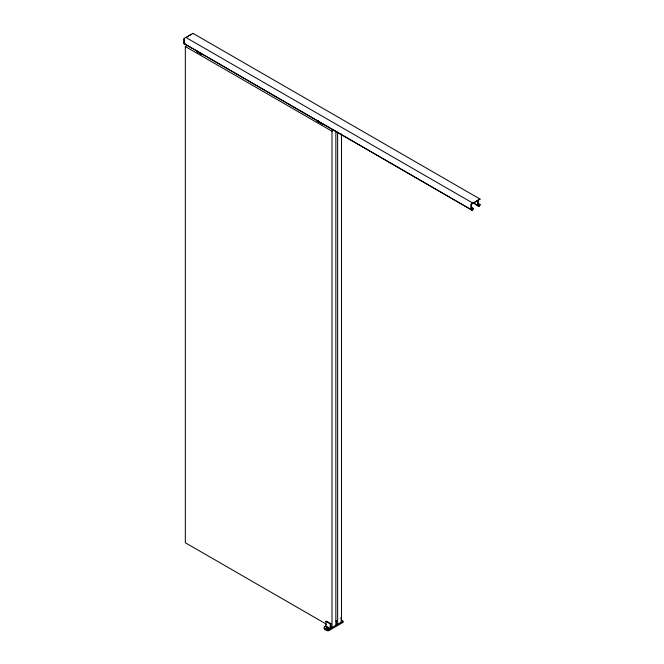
<?xml version="1.0" encoding="UTF-8"?>
<svg xmlns="http://www.w3.org/2000/svg" width="664" height="664" viewBox="0 0 664 664"><rect width="100%" height="100%" fill="white"/><g stroke="black" fill="none" stroke-linecap="round" stroke-linejoin="round"><path stroke-width="1" d="M471.49 207.45L473.283 208.488L473.158 209.069A1.345 0.78 -60 0 1 472.145 210.297A1.345 0.78 -60 0 1 471.34 209.791L183.969 43.592L183.878 38.661L185.63 37.375M477.341 203.035L480.031 204.587L479.906 205.176A1.345 0.78 -60 0 1 478.885 206.404A1.345 0.78 -60 0 1 478.088 205.89L473.54 202.86M190.618 34.86L190.809 34.47L186.227 37.516M473.283 208.488L472.992 208.853A1.013 0.589 -60 0 1 472.22 209.99A1.013 0.589 -60 0 1 471.573 209.517L471.315 209.019M480.031 204.587L479.74 204.96A1.013 0.589 -60 0 1 478.968 206.097A1.013 0.589 -60 0 1 478.312 205.624L478.055 205.126M327.642 628.484L326.871 628.484M186.028 37.441L192.983 33.341L480.072 199.084L477.972 200.437L477.964 205.068M192.884 33.764L192.983 33.341M184.243 38.454L184.127 43.21M325.85 626.044L325.85 621.471L330.224 623.994L330.224 628.567L325.85 626.044C321.534 626.907 326.597 630.086 328.663 629.472L342.998 621.147L341.171 619.719M324.289 628.144C323.584 629.547 327.153 631.115 328.663 630.675L342.84 622.492L342.84 621.886M473.1 203.201L480.072 199.084M197.142 51.062L196.519 51.427L197.142 51.485M317.757 120.699L317.126 121.055L317.757 121.114M326.63 624.326L185.331 542.745L185.331 46.513L186.874 45.625M201.026 54.025L201.648 53.668M202.105 54.697L196.519 51.468L202.346 54.506M317.334 121.188L317.965 120.823M322.712 124.284L317.126 121.105L322.961 124.143M185.331 46.513L332 131.198L333.544 130.31M472.718 203.126L470.959 204.462L471.282 209.351M325.85 621.471L326.472 621.106L330.855 623.637L330.855 628.21M330.224 623.994L330.855 623.637M340.649 617.976L341.279 617.611L341.279 622.193M472.726 203.433L471.216 204.346L471.216 208.961M478.03 205.45L477.897 200.221L472.793 203.45M185.762 37.383L472.851 203.134M478.022 203.607L479.815 204.645M473.598 203.01L478.088 205.89M471.274 207.5L473.067 208.537M184.194 43.6L471.34 209.791M330.207 626.393L332 627.422L332 131.198M184.484 43.484L184.484 43.774A1.013 0.589 -60 0 0 185.314 44.131M336.225 620.533L336.689 624.841M342.84 621.288L342.84 622.492M341.487 134.012L341.487 621.952M337.627 132.095L337.627 624.177M335.859 131.04L335.859 625.197M328.663 629.472L328.663 630.675M327.626 629.472L327.626 630.675M324.289 626.941L324.289 628.75M184.252 43.741L184.252 44.04A1.345 0.78 -60 0 0 185.547 44.206M326.406 628.493A0.888 0.515 0 0 1 327.261 627.845A0.888 0.515 0 0 1 328.107 628.493M198.312 51.8A2.44 1.411 60 0 1 197.449 51.576M197 51.244A2.44 1.411 60 0 1 196.585 50.804M318.919 121.437A2.44 1.411 60 0 1 317.201 120.441M326.812 628.202A0.888 0.515 0 0 0 328.141 627.754A0.888 0.515 0 0 0 326.812 627.314A0.888 0.515 0 0 0 326.812 628.202"/></g></svg>
